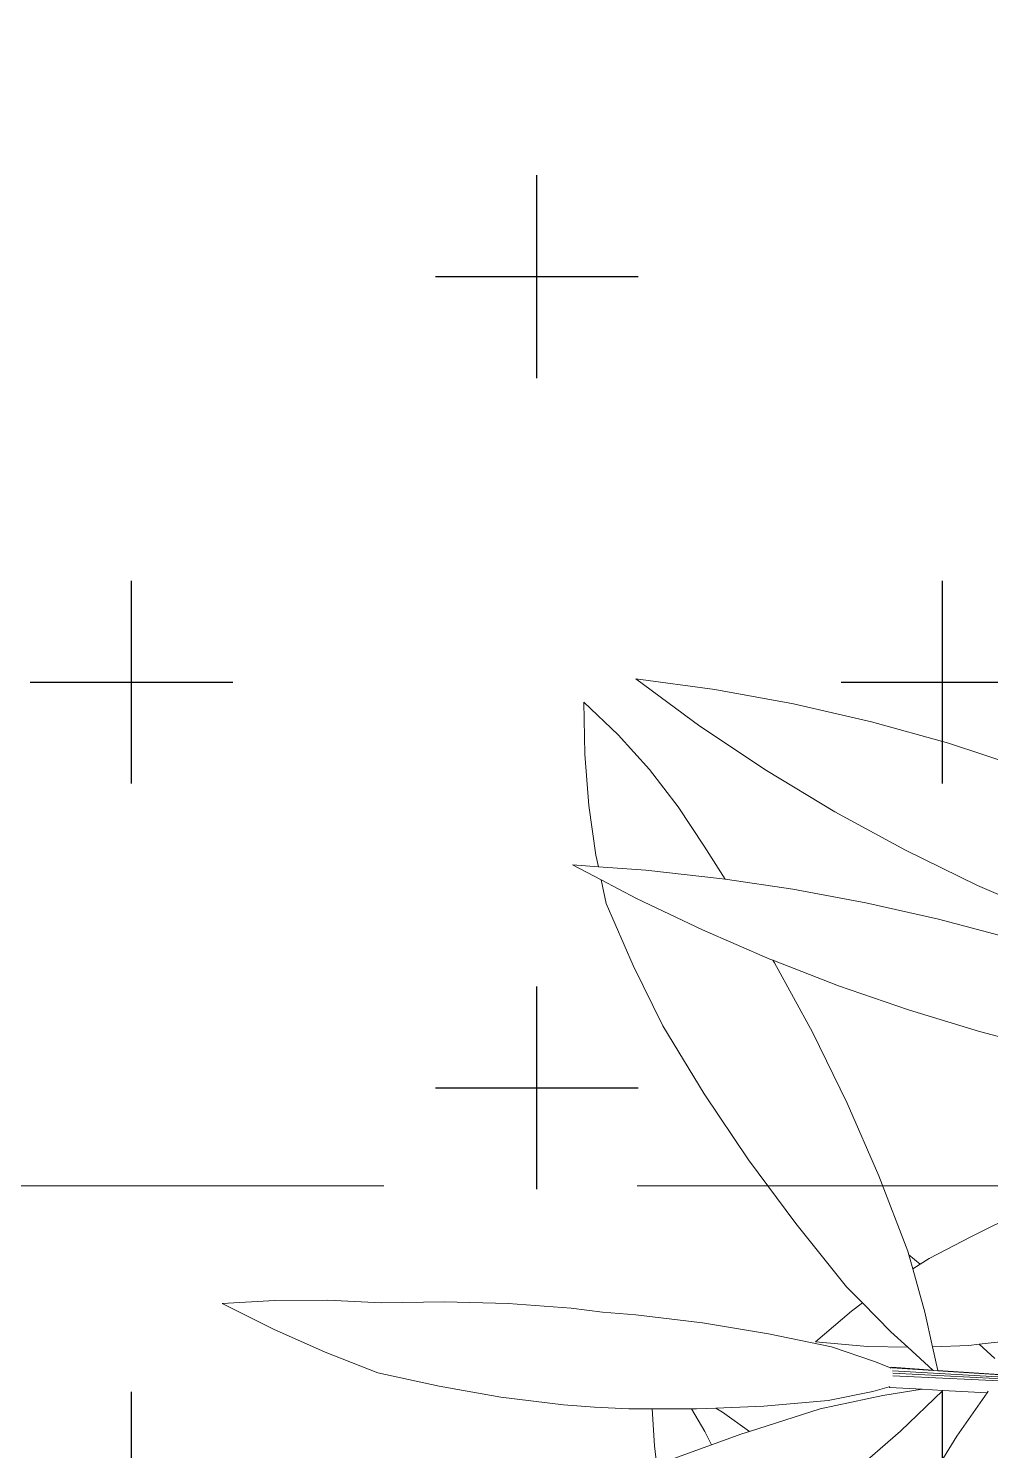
# Model space of a CAD drawing. Header units: millimetres. Extents: x 18 to 174501, y 22 to 24571.
# Drawn here: x 21399.7 to 21637, y 17610.6 to 17961.3 of the extents above; entities that cross this region are included whole.
import ezdxf

# ---------------------------------------------------------------- set-up
doc = ezdxf.new("R2010")
doc.units = ezdxf.units.MM
doc.header["$MEASUREMENT"] = 0
doc.linetypes.add('HIDDEN2', pattern=[0.1875, 0.125, -0.0625])
doc.layers.add('AS', color=8, linetype='HIDDEN2', lineweight=5)
doc.layers.add('Edges', color=7, linetype='Continuous', lineweight=18)
doc.layers.add('tampak', color=7, linetype='Continuous')

# ---------------------------------------------------------------- blocks, each defined once
blk = doc.blocks.new('OUTDOOR')
at = {"layer": 'tampak', "transparency": 33554687}
h = blk.add_hatch(dxfattribs=at)
h.set_pattern_fill('CROSS', scale=400)
h.paths.add_polyline_path([(1833117.56, 62258.33), (1829017.56, 62258.33), (1829017.56, 55399.79), (1833117.56, 55399.79)])
blk = doc.blocks.new('BAMBOOPLAN')
at = {"layer": 'Edges'}
for p, q in [((-5.886, 9.7914), (-5.6075, 9.7538)), ((-5.886, 9.7914), (-5.6596, 9.6249)), ((-5.6075, 9.7538), (-5.3303, 9.7034)), ((-6.0685, 9.7101), (-6.0657, 9.5259)), ((-6.0685, 9.7101), (-5.9478, 9.595)), ((-5.3303, 9.7034), (-5.0553, 9.6403)), ((-5.6596, 9.6249), (-5.4253, 9.4685)), ((-5.0553, 9.6403), (-4.783, 9.5647)), ((-5.9478, 9.595), (-5.8368, 9.4719)), ((-6.0657, 9.5259), (-6.0515, 9.346)), ((-4.783, 9.5647), (-4.5142, 9.4767)), ((-5.8368, 9.4719), (-5.7358, 9.3409)), ((-5.4253, 9.4685), (-5.1837, 9.3227)), ((-6.0515, 9.346), (-6.0261, 9.1707)), ((-5.7358, 9.3409), (-5.6451, 9.2026)), ((-5.1837, 9.3227), (-4.9354, 9.1878)), ((-6.0261, 9.1707), (-6.0173, 9.1298)), ((-5.6451, 9.2026), (-5.5706, 9.0858)), ((-4.9354, 9.1878), (-4.681, 9.0642)), ((-6.1085, 9.1365), (-6.0073, 9.0833)), ((-6.1085, 9.1365), (-6.0173, 9.1298)), ((-6.0173, 9.1298), (-5.8497, 9.1175)), ((-6.0073, 9.0833), (-5.9895, 9.0006)), ((-6.0073, 9.0833), (-5.8826, 9.0177)), ((-5.8497, 9.1175), (-5.5907, 9.0888)), ((-5.5907, 9.0888), (-5.5706, 9.0858)), ((-5.5706, 9.0858), (-5.3322, 9.0503)), ((-5.3322, 9.0503), (-5.0748, 9.0022)), ((-4.681, 9.0642), (-4.4211, 8.9522)), ((-5.9895, 9.0006), (-5.8954, 8.7822)), ((-5.8826, 9.0177), (-5.6507, 8.907)), ((-5.0748, 9.0022), (-4.8191, 8.9446)), ((-4.8191, 8.9446), (-4.5659, 8.8777)), ((-5.6507, 8.907), (-5.4133, 8.8045)), ((-5.8954, 8.7822), (-5.79, 8.5696)), ((-5.4133, 8.8045), (-5.4026, 8.8003)), ((-5.4026, 8.8003), (-5.3972, 8.7909)), ((-5.4026, 8.8003), (-5.171, 8.7105)), ((-5.3972, 8.7909), (-5.2633, 8.5464)), ((-5.171, 8.7105), (-4.9245, 8.6254)), ((-4.9245, 8.6254), (-4.6742, 8.5493)), ((-5.79, 8.5696), (-5.6444, 8.3299)), ((-5.2633, 8.5464), (-5.1406, 8.2963)), ((-4.6742, 8.5493), (-4.421, 8.4823)), ((-5.6444, 8.3299), (-5.4882, 8.0973)), ((-5.1406, 8.2963), (-5.0295, 8.041)), ((-5.4882, 8.0973), (-5.3218, 7.8722)), ((-5.0295, 8.041), (-4.9264, 7.7748)), ((-4.7045, 7.8253), (-4.4898, 7.9332)), ((-5.3218, 7.8722), (-5.1426, 7.6499)), ((-4.8514, 7.7492), (-4.7045, 7.8253)), ((-4.9264, 7.7748), (-4.923, 7.7627)), ((-4.923, 7.7627), (-4.8831, 7.7295)), ((-4.923, 7.7627), (-4.9092, 7.7133)), ((-4.9092, 7.7133), (-4.8831, 7.7295)), ((-4.8831, 7.7295), (-4.8514, 7.7492)), ((-4.9092, 7.7133), (-4.8665, 7.5606)), ((-5.1426, 7.6499), (-5.0866, 7.5928)), ((-7.3431, 7.5907), (-7.158, 7.6012)), ((-7.3431, 7.5907), (-7.1627, 7.5008)), ((-7.158, 7.6012), (-6.9712, 7.602)), ((-6.9712, 7.602), (-6.7829, 7.5929)), ((-6.7829, 7.5929), (-6.5595, 7.5968)), ((-6.5595, 7.5968), (-6.3356, 7.5914)), ((-6.3356, 7.5914), (-6.1138, 7.5742)), ((-6.1138, 7.5742), (-6.0033, 7.5608)), ((-5.1257, 7.5642), (-5.0866, 7.5928)), ((-5.0866, 7.5928), (-4.987, 7.491)), ((-6.0033, 7.5608), (-5.8855, 7.5512)), ((-5.8855, 7.5512), (-5.651, 7.5226)), ((-5.651, 7.5226), (-5.4183, 7.4845)), ((-5.2525, 7.4558), (-5.1257, 7.5642)), ((-4.8665, 7.5606), (-4.8396, 7.4377)), ((-7.1627, 7.5008), (-6.9799, 7.4194)), ((-5.4183, 7.4845), (-5.1959, 7.4376)), ((-4.987, 7.491), (-4.9271, 7.4365)), ((-6.9799, 7.4194), (-6.7949, 7.3469)), ((-5.2525, 7.4558), (-5.069, 7.4399)), ((-5.1959, 7.4376), (-5.044, 7.3865)), ((-5.069, 7.4399), (-4.9271, 7.4365)), ((-4.9271, 7.4365), (-4.8388, 7.3562)), ((-4.8396, 7.4377), (-4.7116, 7.4431)), ((-4.8396, 7.4377), (-4.8215, 7.355)), ((-4.7116, 7.4431), (-4.6753, 7.4471)), ((-4.6753, 7.4471), (-4.5581, 7.46)), ((-4.6753, 7.4471), (-4.6208, 7.3971)), ((-5.044, 7.3865), (-4.9885, 7.3639)), ((-6.7949, 7.3469), (-6.5789, 7.299)), ((-4.9867, 7.3657), (-4.9885, 7.3639)), ((-4.9885, 7.3639), (-4.9862, 7.3629)), ((-4.9847, 7.366), (-4.9867, 7.3657)), ((-4.9847, 7.366), (-4.8388, 7.3562)), ((-4.983, 7.3639), (-4.8372, 7.3547)), ((-3.5241, 7.2713), (-4.9805, 7.3532)), ((-3.3764, 7.263), (-4.98, 7.3453)), ((-2.8996, 7.2385), (-4.9799, 7.3363)), ((-4.8388, 7.3562), (-4.8372, 7.3547)), ((-4.8372, 7.3547), (-4.8212, 7.3537)), ((-4.8215, 7.355), (-4.8212, 7.3537)), ((-4.8215, 7.355), (-4.5506, 7.3367)), ((-4.8212, 7.3537), (-4.5014, 7.3334)), ((-6.5789, 7.299), (-6.3609, 7.2606)), ((-5.2362, 7.2195), (-5.0154, 7.2669)), ((-5.2074, 7.2489), (-5.0504, 7.2812)), ((-5.0504, 7.2812), (-4.9922, 7.297)), ((-5.0154, 7.2669), (-4.876, 7.2886)), ((-4.9922, 7.297), (-4.9901, 7.2976)), ((-4.9903, 7.2948), (-4.9922, 7.297)), ((-4.9903, 7.2948), (-4.876, 7.2886)), ((-4.9523, 7.1405), (-4.804, 7.2847)), ((-4.876, 7.2886), (-4.804, 7.2847)), ((-4.804, 7.2847), (-4.6474, 7.2762)), ((-4.7547, 7.1228), (-4.6474, 7.2762)), ((-4.6474, 7.2762), (-4.6438, 7.2815)), ((-6.3609, 7.2606), (-6.1398, 7.2338)), ((-6.1398, 7.2338), (-6.0316, 7.2254)), ((-6.0316, 7.2254), (-5.9097, 7.2202)), ((-5.9097, 7.2202), (-5.8281, 7.2201)), ((-5.8281, 7.2201), (-5.8194, 7.0888)), ((-5.8281, 7.2201), (-5.6888, 7.2199)), ((-5.6888, 7.2199), (-5.642, 7.1394)), ((-5.6888, 7.2199), (-5.6715, 7.2199)), ((-5.6715, 7.2199), (-5.6039, 7.2226)), ((-5.6039, 7.2226), (-5.4339, 7.2293)), ((-5.6039, 7.2226), (-5.5805, 7.2083)), ((-5.4852, 7.1402), (-5.2362, 7.2195)), ((-5.4339, 7.2293), (-5.2074, 7.2489)), ((-5.5805, 7.2083), (-5.4852, 7.1402)), ((-5.642, 7.1394), (-5.6192, 7.0926)), ((-5.6192, 7.0926), (-5.5123, 7.1316)), ((-5.5123, 7.1316), (-5.4852, 7.1402)), ((-5.123, 6.9927), (-4.9523, 7.1405)), ((-4.8524, 6.9645), (-4.7547, 7.1228)), ((-5.8194, 7.0888), (-5.812, 7.0205)), ((-5.7778, 7.0348), (-5.6192, 7.0926))]:
    blk.add_line(p, q, dxfattribs=at)
blk = doc.blocks.new('GRID')
at = {"layer": 'AS', "ltscale": 1000}
blk.add_line((1814236.02, 57751.24), (1830263.03, 57751.24), dxfattribs=at)

msp = doc.modelspace()

# ---------------------------------------------------------------- block references
for name, p in [('GRID', (-1808436.23, -40075.32)), ('OUTDOOR', (-1811290.76, -40075.32))]:
    msp.add_blockref(name, p)
at = {"xscale": 69.97983938875464, "yscale": 69.97983938875464, "zscale": 69.97983938875464}
msp.add_blockref('BAMBOOPLAN', (21961.34, 17115.69), dxfattribs=at)

doc.saveas('drawing.dxf')
